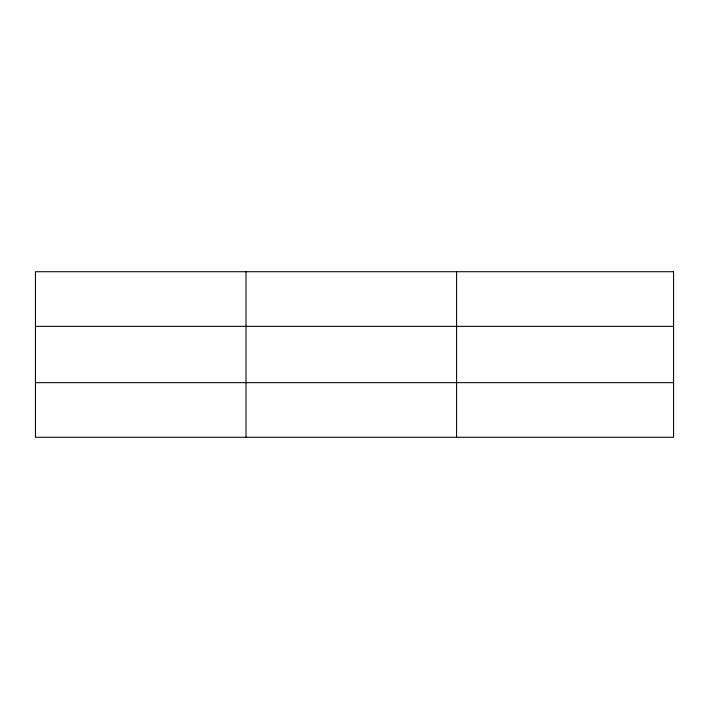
<?xml version="1.0" encoding="UTF-8"?>
<svg xmlns="http://www.w3.org/2000/svg" width="709" height="709" viewBox="0 0 709 709"><rect width="100%" height="100%" fill="white"/><g stroke="black" fill="none" stroke-linecap="round" stroke-linejoin="round"><path stroke-width="1.06" d="M246.023 437.285L246.023 271.715M456.596 437.285L456.596 271.715M35.45 326.353L673.55 326.353M35.45 382.647L673.55 382.647M673.55 271.715L673.55 437.285L35.45 437.285L35.45 271.715L673.55 271.715"/></g></svg>
